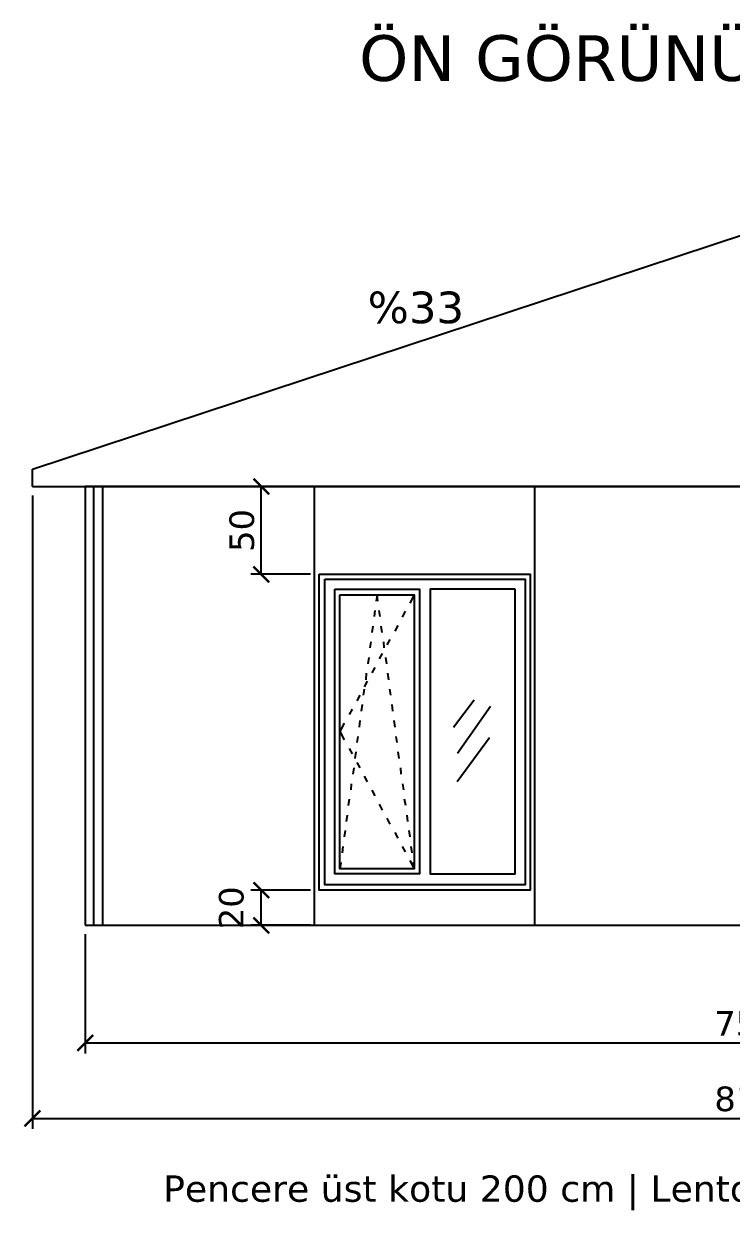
# Model space of a CAD drawing. Header units: centimetres. Extents: x -135 to 4099, y -1210 to 1044.
# Drawn here: x -35 to 368, y -1012 to -336 of the extents above; entities that cross this region are included whole.
import ezdxf
from ezdxf.enums import TextEntityAlignment as Align

# ---------------------------------------------------------------- set-up
doc = ezdxf.new("R2010")
doc.units = ezdxf.units.CM
for name, color, linetype in [('ON_CATI', 7, 'Continuous'), ('ON_DERZ', 8, 'Continuous'), ('ON_DOGRAMA', 4, 'Continuous'), ('ON_GORUNUS', 7, 'Continuous'), ('ON_OLCU', 4, 'Continuous'), ('ON_TOPUK', 1, 'Continuous'), ('ON_YAZI', 7, 'Continuous')]:
    doc.layers.add(name, color=color, linetype=linetype)
doc.styles.add('PORTMAN', font='DejaVuSans.ttf')
doc.dimstyles.new('PORTMAN', dxfattribs={"dimtxt": 14, "dimasz": 9, "dimexe": 6, "dimexo": 5, "dimgap": 4, "dimtad": 1, "dimtxsty": 'PORTMAN', "dimblk": 'ARCHTICK', "dimcen": 2.5, "dimazin": 3, "dimtfac": 0.5, "dimtmove": 2, "dimatfit": 3})

# ---------------------------------------------------------------- blocks, each defined once
blk = doc.blocks.new('kaynak-on-pencere')
at = {"color": 1, "linetype": 'Continuous', "lineweight": 25, "ltscale": 0.5}
for p, q in [((34.71, 108.53), (33.07, 105.42)), ((20.28, 102.68), (20.1, 100.49)), ((22.29, 100.49), (21.92, 102.68)), ((31.43, 102.5), (30.33, 100.3)), ((19.55, 97.02), (19.18, 94.64)), ((23.02, 94.64), (22.66, 97.02)), ((28.68, 97.2), (27.59, 95.19)), ((25.76, 92.08), (24.67, 90.07)), ((18.82, 91.17), (18.45, 88.98)), ((23.02, 86.97), (21.92, 84.96)), ((23.75, 88.98), (23.57, 91.17)), ((18.09, 85.51), (17.72, 83.13)), ((24.67, 83.13), (24.3, 85.51)), ((17.17, 79.66), (16.99, 77.28)), ((20.28, 81.85), (19.18, 79.84)), ((25.4, 77.28), (25.03, 79.66)), ((17.54, 76.74), (16.44, 74.73)), ((14.8, 71.62), (13.7, 69.61)), ((16.44, 73.81), (16.08, 71.62)), ((26.13, 71.62), (25.76, 73.81)), ((12.06, 66.5), (10.96, 64.49)), ((15.71, 68.15), (15.35, 65.77)), ((26.86, 65.77), (26.67, 68.15)), ((14.8, 62.3), (14.62, 59.93)), ((27.77, 59.93), (27.41, 62.3)), ((14.07, 56.46), (13.7, 54.26)), ((28.5, 54.26), (28.14, 56.46)), ((10.96, 52.07), (12.06, 50.06)), ((13.34, 50.79), (12.97, 48.42)), ((29.23, 48.42), (28.87, 50.79)), ((12.61, 44.95), (12.24, 42.57)), ((13.7, 46.96), (14.8, 44.95)), ((29.96, 42.57), (29.78, 44.95)), ((11.69, 39.1), (11.51, 36.91)), ((16.44, 41.84), (17.54, 39.83)), ((30.88, 36.91), (30.51, 39.1)), ((19.18, 36.72), (20.28, 34.71)), ((10.96, 33.43), (10.6, 31.06)), ((21.92, 31.61), (23.02, 29.42)), ((31.61, 31.06), (31.24, 33.43)), ((10.23, 27.59), (9.87, 25.21)), ((24.67, 26.49), (25.76, 24.3)), ((32.34, 25.21), (32.16, 27.59)), ((9.5, 21.92), (9.14, 19.55)), ((33.25, 19.55), (32.89, 21.92)), ((27.59, 21.19), (28.68, 19.18)), ((8.59, 16.08), (8.4, 13.7)), ((30.33, 16.08), (31.43, 14.07)), ((33.98, 13.7), (33.62, 16.08)), ((7.86, 10.23), (7.49, 7.86))]:
    blk.add_line(p, q, dxfattribs=at)
at = {"color": 7, "linetype": 'Continuous', "lineweight": 25, "ltscale": 0.5}
for p, q in [((56.64, 69.79), (49.15, 59.74)), ((62.67, 67.42), (50.61, 50.24)), ((62.3, 55.91), (50.43, 39.83))]:
    blk.add_line(p, q, dxfattribs=at)
at = {"color": 7, "linetype": 'Continuous', "lineweight": 25}
for points in [[(0, 116.02), (77.1, 116.02), (77.1, 0), (0, 0)], [(2.01, 114.19), (75.27, 114.19), (75.27, 2.01), (2.01, 2.01)], [(5.66, 110.54), (36.72, 110.54), (36.72, 6.03), (5.66, 6.03)], [(71.62, 110.54), (40.56, 110.54), (40.56, 6.03), (71.62, 6.03)], [(7.49, 108.53), (34.71, 108.53), (34.71, 7.86), (7.49, 7.86)]]:
    blk.add_lwpolyline(points, close=True, dxfattribs=at)
at = {"color": 1, "linetype": 'Continuous', "lineweight": 25}
for points in [[(21.38, 106.15), (21.19, 108.53), (20.83, 106.15)], [(9.14, 61.39), (7.49, 58.28), (9.14, 55.18)], [(33.07, 10.96), (34.71, 7.86), (34.35, 10.23)]]:
    blk.add_lwpolyline(points, dxfattribs=at)
blk = doc.blocks.new('_ARCHTICK')
at = {"color": 0, "linetype": 'BYBLOCK', "const_width": 0.15}
blk.add_lwpolyline([(-0.5, -0.5), (0.5, 0.5)], dxfattribs=at)

msp = doc.modelspace()

# ---------------------------------------------------------------- linework, layer by layer
at = {"layer": 'ON_CATI'}
for p, q in [((-30, -590), (376.5, -455.855)), ((-30, -600), (783, -600))]:
    msp.add_line(p, q, dxfattribs=at)
at = {"layer": 'ON_DERZ'}
for p, q in [((5, -850), (5, -600)), ((10, -850), (10, -600)), ((130.5, -850), (130.5, -600)), ((256, -850), (256, -600))]:
    msp.add_line(p, q, dxfattribs=at)
at = {"layer": 'ON_GORUNUS'}
msp.add_lwpolyline([(0, -850), (753, -850), (753, -600), (0, -600)], close=True, dxfattribs=at)
at = {"layer": 'ON_TOPUK'}
msp.add_line((-30, -600), (-30, -590), dxfattribs=at)

# ---------------------------------------------------------------- block references
at = {"layer": 'ON_DOGRAMA', "xscale": 1.5564000466920014, "yscale": 1.5514967634053631}
msp.add_blockref('kaynak-on-pencere', (133.25, -830), dxfattribs=at)

# ---------------------------------------------------------------- texts
at = {"layer": 'ON_YAZI', "style": 'PORTMAN'}
for s, height, p in [('ÖN GÖRÜNÜŞ - ÇALIŞMA', 26, (376.5, -355.855)), ('%33', 18, (188.25, -497.928)), ('Pencere üst kotu 200 cm | Lento 50 cm | Bina yüksekliği 250 cm', 15, (376.5, -1000))]:
    msp.add_text(s, height=height, dxfattribs=at).set_placement(p, align=Align.MIDDLE_CENTER)

# ---------------------------------------------------------------- dimensions: what is measured, and where the dimension line sits
at = {"layer": 'ON_OLCU'}
for base, p1, p2 in [((-30, -960), (-30, -600), (783, -600)), ((0, -917), (0, -850), (753, -850))]:
    msp.add_linear_dim(base=base, p1=p1, p2=p2, dimstyle='PORTMAN', override={"dimtxt": 14, "dimasz": 9, "dimexe": 6, "dimexo": 5, "dimdec": 2, "dimzin": 8, "dimdsep": 44}, dxfattribs=at).render()
for base, p1, p2 in [((100.25, -650), (133.25, -650), (133.25, -600)), ((100.25, -850), (133.25, -850), (133.25, -830))]:
    msp.add_linear_dim(base=base, p1=p1, p2=p2, angle=90, dimstyle='PORTMAN', override={"dimtxt": 14, "dimasz": 9, "dimexe": 6, "dimexo": 5, "dimdec": 2, "dimzin": 8, "dimdsep": 44}, dxfattribs=at).render()

doc.saveas('drawing.dxf')
